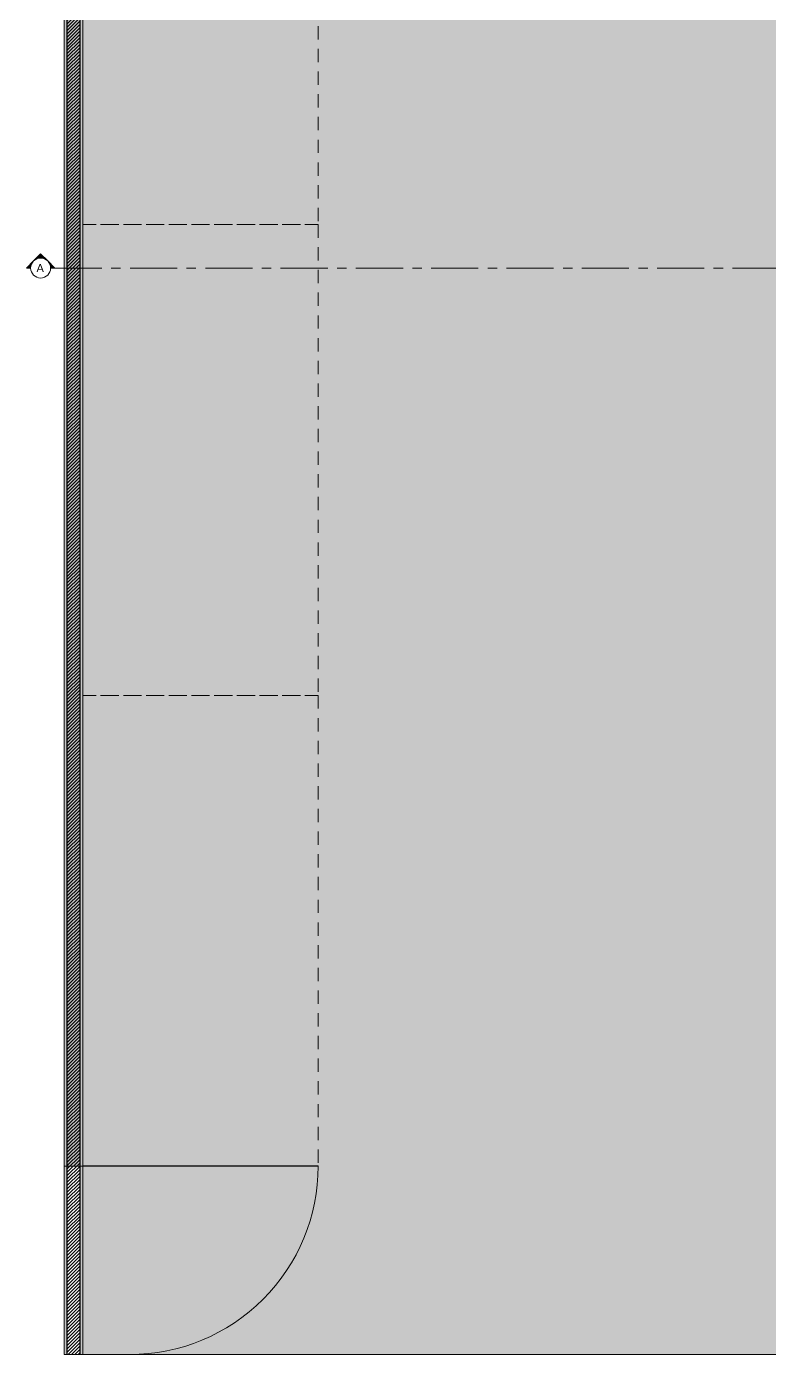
# Model space of a CAD drawing. Header units: metres. Extents: x -77 to 21.6, y -70.6 to -27.7.
# Drawn here: x -76.91 to -69.02, y -67.1 to -53 of the extents above; entities that cross this region are included whole.
import ezdxf

# ---------------------------------------------------------------- set-up
doc = ezdxf.new("R2010")
doc.units = ezdxf.units.M
doc.header["$MEASUREMENT"] = 0
doc.linetypes.add('Dot & Dashed', pattern=[0.6, 0.5, -0.05, 0, -0.05])
doc.linetypes.add('Hidden Line (2)', pattern=[0.195611, 0.141111, -0.0545])
for name, color, linetype, lineweight in [('0_Caneta_No__7', 7, 'Continuous', 13), ('0_Caneta_No__98', 7, 'Continuous', 0), ('0_Caneta_No__99', 7, 'Continuous', 20), ('LAJES.EST_Caneta_No__241', 7, 'Continuous', 13), ('PAREDE CONSTRUIR_Caneta_No__241', 7, 'Continuous', 13), ('PAREDE CONSTRUIR_Caneta_No__3', 7, 'Continuous', 25), ('TERRENO.ARQ_Caneta_No__241', 7, 'Continuous', 13)]:
    doc.layers.add(name, color=color, linetype=linetype, lineweight=lineweight)
doc.layers.add('0_Caneta_No__97', color=7, linetype='Continuous', lineweight=5, true_color=0x6b6b6b)
doc.layers.add('LAJES.EST_Caneta_No__18', color=7, linetype='Continuous', lineweight=0, true_color=0xdfdfdf)
doc.layers.add('PAREDE CONSTRUIR', color=7, linetype='Continuous')
doc.layers.add('TERRENO.ARQ', color=7, linetype='Continuous')
doc.styles.add('GENERATED_STYLE_1', font='arial.ttf')

msp = doc.modelspace()

# ---------------------------------------------------------------- hatches: boundary and pattern name
at = {"linetype": 'Continuous', "lineweight": 0, "true_color": 0x000000}
for points in [[(-76.838, -55.489, -0.414214), (-76.688, -55.489), (-76.763, -55.414)], [(-76.913, -55.564), (-76.869, -55.564, -0.198912), (-76.838, -55.489)], [(-76.613, -55.564), (-76.688, -55.489, -0.198912), (-76.656, -55.564)]]:
    msp.add_hatch(color=18, dxfattribs=at).paths.add_polyline_path(points)
at = {"layer": 'LAJES.EST_Caneta_No__18', "linetype": 'Continuous', "lineweight": 0, "true_color": 0xdfdfdf}
h = msp.add_hatch(dxfattribs=at)
h.set_pattern_fill('Piso_Externo__0006', color=254, style=0, pattern_type=2)
h.set_pattern_definition([(45, (0, 0.6), (-0.1909188, 0.1909188), [0, -0.18, 0, -0.27]), (110, (0.6, 0.6), (0.253717, 0.09234544), [0, -0.132, 0, -0.228])])
h.paths.add_polyline_path([(-76.514, -65.102), (-73.814, -65.102, -0.414214), (-75.814, -67.102), (-66.814, -67.102, -0.414214), (-68.814, -65.102), (-68.814, -62.301), (-68.814, -45.4, -0.414214), (-66.514, -43.1), (-65.914, -43.1), (-65.914, -42.3), (-66.514, -42.3), (-66.514, -38.204), (-65.114, -38.204), (-65.114, -36.704), (-66.514, -36.704), (-66.514, -32.6), (-65.114, -32.6), (-56.714, -32.6), (-53.814, -32.6), (-44.014, -32.6), (-44.014, -42.3), (-53.814, -42.3), (-53.814, -47.1), (-44.014, -47.1), (-44.014, -50.852), (-45.614, -50.852), (-45.614, -52.351), (-44.014, -52.351), (-44.014, -60.301), (-48.916, -60.301), (-48.916, -61.101), (-44.361, -61.101), (-44.361, -67.102), (-44.014, -67.102), (-41.514, -67.102), (-41.514, -28.102), (-41.714, -28.102), (-41.714, -60.301), (-43.014, -60.301), (-43.014, -30.002), (-66.514, -30.002), (-66.514, -28.102), (-76.514, -28.102)])
h.paths.add_polyline_path([(-73.814, -45.102), (-76.314, -45.102), (-76.314, -43.089), (-75.798, -43.091, -0.414214), (-73.814, -45.088)], flags=0)
h.paths.add_polyline_path([(-73.814, -45.585, -0.009328), (-73.814, -45.66)], flags=0)
h.paths.add_polyline_path([(-52.814, -46.3), (-52.814, -43.1), (-44.014, -43.1), (-44.014, -46.3)], flags=0)
h.paths.add_polyline_path([(-67.714, -34.1), (-76.314, -34.1), (-76.314, -32.6), (-67.714, -32.6)], flags=0)
at = {"layer": 'PAREDE CONSTRUIR', "linetype": 'Continuous', "lineweight": 0, "true_color": 0xffffff}
for points in [[(-76.514, -28.132), (-76.514, -67.102), (-76.484, -67.102), (-76.484, -28.132)], [(-76.344, -30.302), (-76.344, -67.102), (-76.314, -67.102), (-76.314, -30.302)]]:
    msp.add_hatch(color=7, dxfattribs=at).paths.add_polyline_path(points)
at = {"layer": 'PAREDE CONSTRUIR', "linetype": 'Continuous', "lineweight": 0, "true_color": 0x000000}
h = msp.add_hatch(dxfattribs=at)
h.set_pattern_fill('common_brick_0006', color=18, style=0, pattern_type=2)
h.set_pattern_definition([(45, (0, 0), (-0.0176776695, 0.0176776695), [])])
h.paths.add_polyline_path([(-76.484, -30.272), (-76.484, -67.102), (-76.344, -67.102), (-76.344, -30.272)])
at = {"layer": 'TERRENO.ARQ', "linetype": 'Continuous', "lineweight": 0, "true_color": 0xc5d9be}
msp.add_hatch(color=9, dxfattribs=at).paths.add_polyline_path([(-76.314, -65.1), (-76.314, -67.102), (-75.814, -67.102, 0.414214), (-73.814, -65.102), (-73.814, -65.1)])

# ---------------------------------------------------------------- linework, layer by layer
at = {"layer": '0_Caneta_No__97', "color": 251, "linetype": 'Hidden Line (2)', "lineweight": 5, "true_color": 0x6b6b6b}
for points in [[(-76.314, -50.102), (-73.814, -50.102), (-73.814, -55.102), (-76.314, -55.102)], [(-76.314, -55.102), (-73.814, -55.102), (-73.814, -60.102), (-76.314, -60.102)], [(-76.314, -60.102), (-73.814, -60.102), (-73.814, -65.102), (-76.314, -65.102)]]:
    msp.add_lwpolyline(points, close=True, dxfattribs=at)
at = {"layer": '0_Caneta_No__98', "color": 7, "linetype": 'Continuous', "lineweight": 0, "flags": 128}
for points in [[(-76.838, -55.489, -0.414214), (-76.688, -55.489), (-76.763, -55.414)], [(-76.913, -55.564), (-76.869, -55.564, -0.198912), (-76.838, -55.489)], [(-76.613, -55.564), (-76.656, -55.564, 0.198912), (-76.688, -55.489)]]:
    msp.add_lwpolyline(points, format="xyb", close=True, dxfattribs=at)
at = {"layer": '0_Caneta_No__98', "color": 7, "linetype": 'Continuous', "lineweight": 0}
msp.add_circle((-76.763, -55.564), 0.106, dxfattribs=at)
at = {"layer": '0_Caneta_No__99', "color": 7, "linetype": 'Dot & Dashed', "lineweight": 20}
msp.add_line((-76.613, -55.564), (-41.431, -55.564), dxfattribs=at)
at = {"layer": 'LAJES.EST_Caneta_No__241', "color": 7, "linetype": 'Continuous', "lineweight": 13, "flags": 128}
msp.add_lwpolyline([(-48.916, -61.101), (-44.361, -61.101), (-44.361, -67.102), (-44.014, -67.102), (-41.514, -67.102), (-41.514, -28.102), (-41.714, -28.102), (-41.714, -60.301), (-43.014, -60.301), (-43.014, -30.002), (-66.514, -30.002), (-66.514, -28.102), (-76.514, -28.102), (-76.514, -65.102)], dxfattribs=at)
msp.add_lwpolyline([(-48.916, -61.101), (-44.361, -61.101), (-44.361, -67.102), (-44.014, -67.102), (-41.514, -67.102), (-41.514, -28.102), (-41.714, -28.102), (-41.714, -60.301), (-43.014, -60.301), (-43.014, -30.002), (-66.514, -30.002), (-66.514, -28.102), (-76.514, -28.102), (-76.514, -65.102)], dxfattribs=at)
msp.add_lwpolyline([(-48.916, -61.101), (-44.361, -61.101), (-44.361, -67.102), (-44.014, -67.102), (-41.514, -67.102), (-41.514, -28.102), (-41.714, -28.102), (-41.714, -60.301), (-43.014, -60.301), (-43.014, -30.002), (-66.514, -30.002), (-66.514, -28.102), (-76.514, -28.102), (-76.514, -65.102)], dxfattribs=at)
msp.add_lwpolyline([(-48.916, -61.101), (-44.361, -61.101), (-44.361, -67.102), (-44.014, -67.102), (-41.514, -67.102), (-41.514, -28.102), (-41.714, -28.102), (-41.714, -60.301), (-43.014, -60.301), (-43.014, -30.002), (-66.514, -30.002), (-66.514, -28.102), (-76.514, -28.102), (-76.514, -65.102)], dxfattribs=at)
msp.add_lwpolyline([(-48.916, -61.101), (-44.361, -61.101), (-44.361, -67.102), (-44.014, -67.102), (-41.514, -67.102), (-41.514, -28.102), (-41.714, -28.102), (-41.714, -60.301), (-43.014, -60.301), (-43.014, -30.002), (-66.514, -30.002), (-66.514, -28.102), (-76.514, -28.102), (-76.514, -65.102)], dxfattribs=at)
msp.add_lwpolyline([(-76.514, -65.102), (-73.814, -65.102, -0.414214), (-75.814, -67.102), (-66.814, -67.102, -0.414214), (-68.814, -65.102), (-68.814, -62.301), (-68.814, -45.4, -0.414214), (-66.514, -43.1), (-65.914, -43.1)], format="xyb", dxfattribs=at)
msp.add_lwpolyline([(-76.514, -65.102), (-73.814, -65.102, -0.414214), (-75.814, -67.102), (-66.814, -67.102, -0.414214), (-68.814, -65.102), (-68.814, -62.301), (-68.814, -45.4, -0.414214), (-66.514, -43.1), (-65.914, -43.1)], format="xyb", dxfattribs=at)
msp.add_lwpolyline([(-76.514, -65.102), (-73.814, -65.102, -0.414214), (-75.814, -67.102), (-66.814, -67.102, -0.414214), (-68.814, -65.102), (-68.814, -62.301), (-68.814, -45.4, -0.414214), (-66.514, -43.1), (-65.914, -43.1)], format="xyb", dxfattribs=at)
msp.add_lwpolyline([(-76.514, -65.102), (-73.814, -65.102, -0.414214), (-75.814, -67.102), (-66.814, -67.102, -0.414214), (-68.814, -65.102), (-68.814, -62.301), (-68.814, -45.4, -0.414214), (-66.514, -43.1), (-65.914, -43.1)], format="xyb", dxfattribs=at)
msp.add_lwpolyline([(-76.514, -65.102), (-73.814, -65.102, -0.414214), (-75.814, -67.102), (-66.814, -67.102, -0.414214), (-68.814, -65.102), (-68.814, -62.301), (-68.814, -45.4, -0.414214), (-66.514, -43.1), (-65.914, -43.1)], format="xyb", dxfattribs=at)
at = {"layer": 'PAREDE CONSTRUIR_Caneta_No__241', "color": 7, "linetype": 'Continuous', "lineweight": 13, "flags": 128}
for points in [[(-76.514, -28.132), (-76.514, -67.102)], [(-76.314, -67.102), (-76.314, -30.302)], [(-76.484, -67.102), (-76.514, -67.102)], [(-76.344, -67.102), (-76.484, -67.102)], [(-76.314, -67.102), (-76.344, -67.102)]]:
    msp.add_lwpolyline(points, dxfattribs=at)
at = {"layer": 'PAREDE CONSTRUIR_Caneta_No__3', "color": 7, "linetype": 'Continuous', "lineweight": 25}
for p, q in [((-76.484, -30.272), (-76.484, -67.102)), ((-76.344, -67.102), (-76.344, -30.272))]:
    msp.add_line(p, q, dxfattribs=at)
at = {"layer": 'TERRENO.ARQ_Caneta_No__241', "color": 7, "linetype": 'Continuous', "lineweight": 13, "flags": 128}
msp.add_lwpolyline([(-76.314, -65.1), (-76.314, -67.102), (-75.814, -67.102, 0.414214), (-73.814, -65.102), (-73.814, -65.1)], format="xyb", close=True, dxfattribs=at)

# ---------------------------------------------------------------- texts
at = {"layer": '0_Caneta_No__7', "color": 7, "lineweight": 13, "insert": (-76.728, -55.607), "char_height": 0.085, "attachment_point": 9, "style": 'GENERATED_STYLE_1'}
msp.add_mtext('\\A1;{\\pqr;\\pt0;\\fArial|b0|i0|c0|p0;\\W1.000000;A}', dxfattribs=at)

doc.saveas('drawing.dxf')
